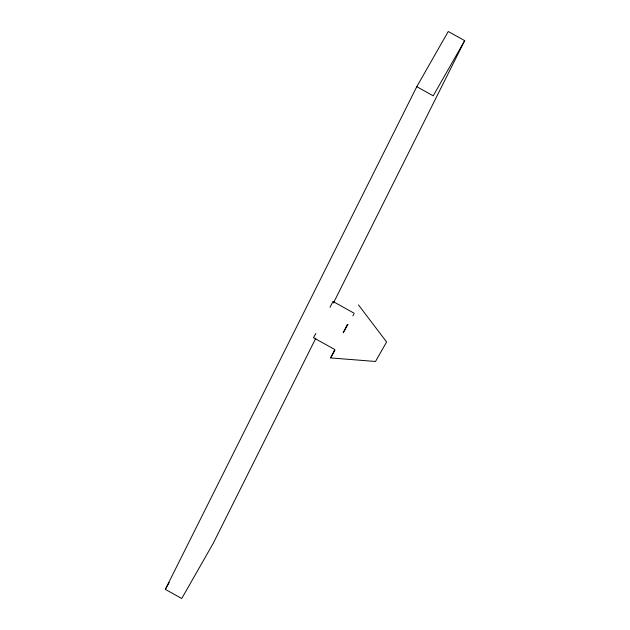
<?xml version="1.0" encoding="UTF-8"?>
<svg xmlns="http://www.w3.org/2000/svg" width="630" height="630" viewBox="0 0 630 630"><rect width="100%" height="100%" fill="white"/><g stroke="black" fill="none" stroke-linecap="round" stroke-linejoin="round"><path stroke-width="0.94" d="M315.835 338.192L213.223 543.32L181.747 598.5L165.32 589.365L416.776 86.68L448.253 31.5L464.68 40.635L333.451 302.983M330.025 307.314L332.963 301.455L354.288 313.307M358.478 304.928L386.615 341.988L375.504 361.47L330.608 357.919L334.798 349.54L313.472 337.688L315.89 333.451M347.366 324.411L343.177 332.782L348.012 324.316M464.68 40.635L433.212 95.823L416.776 86.68M165.32 589.365L169.186 582.569M352.839 315.85L353.808 314.157M330.608 357.919L334.955 350.296"/></g></svg>
